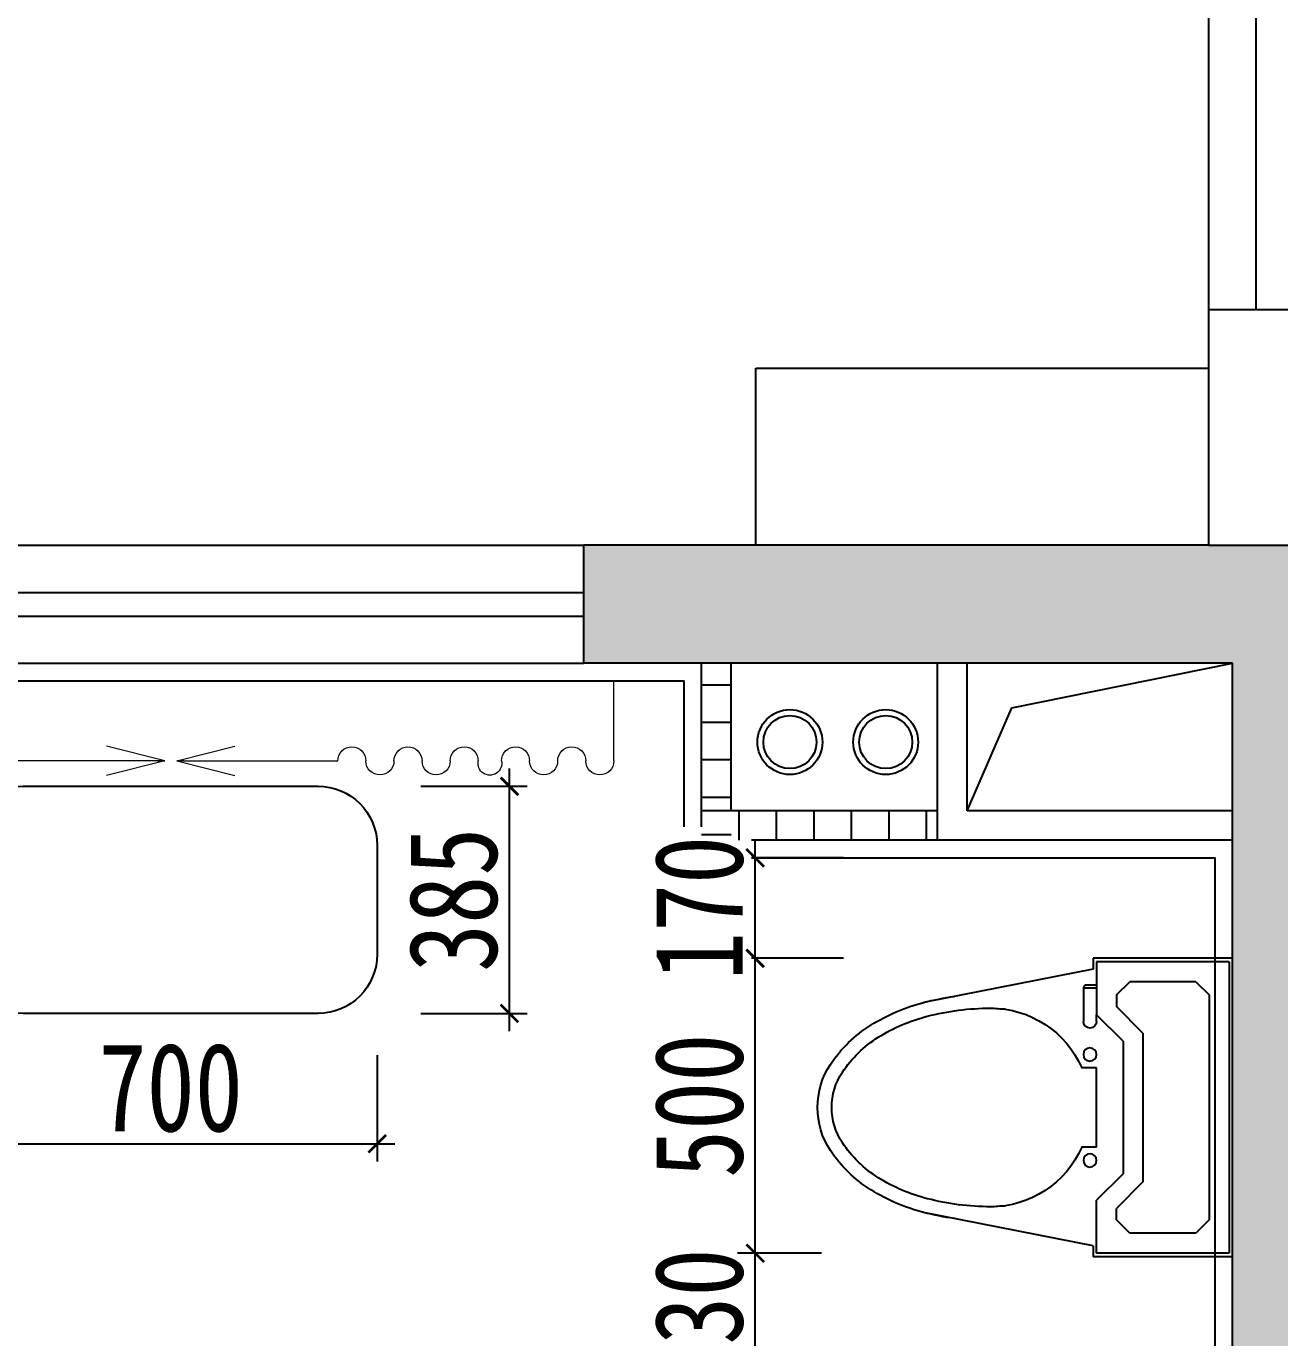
# Model space of a CAD drawing. Header units: millimetres. Extents: x -41640 to 3079702, y -5257903 to 68462.
# Drawn here: x -29616 to -27491, y 49313 to 51537 of the extents above; entities that cross this region are included whole.
import ezdxf

# ---------------------------------------------------------------- set-up
doc = ezdxf.new("R2010")
doc.units = ezdxf.units.MM
doc.header["$LTSCALE"] = 10
doc.layers.get('0').update_dxf_attribs({"color": 255})
doc.layers.get('Defpoints').update_dxf_attribs({"color": 255})
for name, color, linetype in [('0008原建筑墙柱体', 145, 'Continuous'), ('平面家具布置图', 6, 'Continuous'), ('标柱', 6, 'Continuous')]:
    doc.layers.add(name, color=color, linetype=linetype)
doc.layers.add('家具细县', color=144, linetype='Continuous', lineweight=5)
doc.layers.add('黄安－5', color=250, linetype='Continuous', lineweight=9)
doc.styles.add('(图框)宋体', font='', dxfattribs={"width": 0.8})
doc.styles.get("Standard").update_dxf_attribs({"font": ''})
doc.styles.get('(图框)宋体').set_extended_font_data('SimSun')
doc.styles.get('Standard').set_extended_font_data('SimSun')
doc.dimstyles.get("Standard").update_dxf_attribs({"dimtxt": 0.18, "dimasz": 0.18, "dimexe": 0.18, "dimexo": 0.0625, "dimgap": 0.09, "dimtad": 0, "dimtih": 1, "dimtoh": 1, "dimdec": 4, "dimzin": 0, "dimdsep": 46, "dimtxsty": 'Standard', "dimcen": 0.09, "dimadec": 0, "dimazin": 0, "dimtfac": 1, "dimtdec": 4, "dimtofl": 0, "dimtmove": 0, "dimatfit": 3, "dimfxl": 1, "dimtolj": 1, "dimtzin": 0, "dimarcsym": 0})

# ---------------------------------------------------------------- blocks, each defined once
blk = doc.blocks.new('sdfg')
at = {"layer": '平面家具布置图', "color": 45}
for p, q in [((405517.8, -36304.4), (405281.3, -36304.4)), ((405281.3, -36323), (405281.3, -36304.4)), ((405511.8, -36310.6), (405287.3, -36310.6)), ((405511.8, -36804.5), (405511.8, -36310.6)), ((405281.3, -36323), (404994, -36379.6)), ((405281.3, -36792.1), (404994, -36735.6)), ((405264.9, -36759.6), (405268, -36765.6)), ((405287.3, -36759.6), (405264.9, -36759.6)), ((405268, -36765.6), (405287.3, -36765.6)), ((405281.3, -36810.5), (405281.3, -36792.1)), ((405517.8, -36810.5), (405281.3, -36810.5)), ((405511.8, -36804.5), (405287.3, -36804.5))]:
    blk.add_line(p, q, dxfattribs=at)
for centre, radius, start, end in [((405074.4, -36689.9), 320.6, 104.5142, 122.0054), ((405107.7, -36818.7), 453.6, 97.7553, 104.5142), ((405023.6, -36608.6), 224.7, 122.0054, 146.4659), ((404946.5, -36557.6), 132.3, 146.4659, 180), ((404946.5, -36557.6), 132.3, 180, 213.5341), ((405023.6, -36506.5), 224.7, 213.5341, 237.9946), ((405074.4, -36425.2), 320.6, 237.9946, 255.4858), ((405107.7, -36296.4), 453.6, 255.4858, 262.2447), ((405135.1, -36926), 201.9, 90.7079, 97.7989)]:
    blk.add_arc(centre, radius, start, end, dxfattribs=at)
at = {"layer": '标柱', "color": 8}
for p, q in [((405287.3, -36310.6), (405287.3, -36400.4)), ((405343.4, -36344.3), (405321, -36366.8)), ((405455.7, -36344.3), (405343.4, -36344.3)), ((405478.1, -36366.8), (405455.7, -36344.3)), ((405321, -36366.8), (405321, -36386.5)), ((405478.1, -36748.4), (405478.1, -36366.8)), ((405332.2, -36445.3), (405287.3, -36400.4)), ((405365.9, -36431.4), (405321, -36386.5)), ((405332.2, -36669.8), (405332.2, -36445.3)), ((405365.9, -36683.8), (405365.9, -36431.4)), ((405287.3, -36490.2), (405262, -36490.2)), ((405287.3, -36490.2), (405287.3, -36624.9)), ((405287.3, -36624.9), (405262, -36624.9)), ((405332.2, -36669.8), (405287.3, -36714.7)), ((405365.9, -36683.8), (405321, -36728.7)), ((405264.9, -36759.6), (405264.9, -36703.5)), ((405287.3, -36703.5), (405287.3, -36714.7)), ((405287.3, -36804.5), (405287.3, -36714.7)), ((405321, -36748.4), (405321, -36728.7)), ((405321, -36748.4), (405343.4, -36770.8)), ((405455.7, -36770.8), (405478.1, -36748.4)), ((405455.7, -36770.8), (405343.4, -36770.8))]:
    blk.add_line(p, q, dxfattribs=at)
for centre in [(405276.1, -36467.8), (405276.1, -36647.4)]:
    blk.add_circle(centre, 11.2, dxfattribs=at)
for centre, radius, start, end in [((405107.7, -36818.7), 429.5, 90, 104.5143), ((405135.1, -36189.1), 201.9, 262.2011, 269.2921), ((405107.7, -36557.6), 168.4, 23.5782, 90), ((405074.4, -36689.9), 296.5, 104.5143, 122.0054), ((405023.6, -36608.6), 200.6, 122.0054, 146.4659), ((404946.5, -36557.6), 108.2, 146.4659, 180), ((404946.5, -36557.6), 108.2, 180, 213.5341), ((405023.6, -36506.5), 200.6, 213.5341, 237.9946), ((405107.7, -36557.6), 168.4, 270, 336.4218), ((405074.4, -36425.2), 296.5, 237.9946, 255.4857), ((405107.7, -36296.4), 429.5, 255.4857, 270), ((405276.1, -36703.5), 11.2, 0, 180)]:
    blk.add_arc(centre, radius, start, end, dxfattribs=at)
blk = doc.blocks.new('34534436')
at = {"layer": '家具细县', "color": 8}
for p, q in [((795102.3, -3762301), (795102.3, -3762165.4)), ((795843.3, -3762301), (795744.6, -3762276.2)), ((795664.5, -3762301), (795570.3, -3762301)), ((795843.3, -3762301), (795664.5, -3762301)), ((795843.3, -3762301), (795744.6, -3762325.8)), ((795831.3, -3762301), (795843.3, -3762301))]:
    blk.add_line(p, q, dxfattribs=at)
for centre, radius, start, end in [((795173.7, -3762301), 23.8, 0, 180), ((795269, -3762301), 23.8, 0, 180), ((795356, -3762301), 23.8, 0, 180), ((795451.3, -3762301), 23.8, 0, 180), ((795546.5, -3762301), 23.8, 0, 180), ((795126.1, -3762301), 23.8, 180, 0), ((795221.4, -3762301), 23.8, 180, 0), ((795312.5, -3762305.1), 20.1, 168.2114, 11.7886), ((795403.6, -3762301), 23.8, 180, 0), ((795498.9, -3762301), 23.8, 180, 0)]:
    blk.add_arc(centre, radius, start, end, dxfattribs=at)
blk = doc.blocks.new('_ArchTick')
at = {"color": 0, "linetype": 'ByBlock', "const_width": 0.15}
blk.add_lwpolyline([(-0.5, -0.5), (0.5, 0.5)], dxfattribs=at)
blk = doc.blocks.new('*D567')
at = {"color": 250, "lineweight": -2}
for p, q in [((-28380.4, 49197), (-28380.4, 49486.6)), ((-28267.8, 49456.6), (-28410.4, 49456.6)), ((-28380.4, 49227), (-28350.4, 49227))]:
    blk.add_line(p, q, dxfattribs=at)
at = {"layer": 'Defpoints', "color": 0, "lineweight": 30}
blk.add_point((-28237.8, 49456.6), dxfattribs=at)
at = {"color": 45, "insert": (-28475.4, 49342.3), "char_height": 150, "attachment_point": 5, "rotation": 90, "style": '(图框)宋体', "bg_fill": 3, "box_fill_scale": 1.1, "bg_fill_color": 256, "bg_fill_true_color": 13158600, "bg_fill_transparency": 6231760}
blk.add_mtext('230', dxfattribs=at)
at = {"layer": 'Defpoints', "color": 0, "lineweight": 30}
for p in [(-28380.4, 49456.6), (-28392.3, 49227)]:
    blk.add_point(p, dxfattribs=at)
at = {"color": 250, "lineweight": -2, "xscale": 30, "yscale": 30, "zscale": 30}
for p, rotation in [((-28380.4, 49456.6), 90), ((-28380.4, 49227), 270)]:
    blk.add_blockref('_ArchTick', p, dxfattribs=dict(at, rotation=rotation))
blk = doc.blocks.new('_Dot')
at = {"color": 0, "linetype": 'ByBlock', "lineweight": -2}
blk.add_line((-0.5, 0), (-1, 0), dxfattribs=at)
at = {"color": 0, "linetype": 'ByBlock', "const_width": 0.5}
blk.add_lwpolyline([(-0.25, 0, 1), (0.25, 0, 1)], format="xyb", close=True, dxfattribs=at)
blk = doc.blocks.new('DOT')
at = {"color": 0, "linetype": 'ByBlock'}
blk.add_line((-0.35, 0), (-1, 0), dxfattribs=at)
at = {"color": 0, "linetype": 'ByBlock', "const_width": 0.35}
blk.add_lwpolyline([(-0.175, 0, 1), (0.175, 0, 1)], format="xyb", close=True, dxfattribs=at)
blk = doc.blocks.new('*D568')
at = {"color": 250, "lineweight": -2}
for p, q in [((-28380.4, 49426.6), (-28380.4, 49986.7)), ((-28230.4, 49956.7), (-28410.4, 49956.7)), ((-28267.8, 49456.6), (-28410.4, 49456.6))]:
    blk.add_line(p, q, dxfattribs=at)
at = {"layer": 'Defpoints', "color": 0, "lineweight": 30}
for p in [(-28380.4, 49956.7), (-27807.6, 49956.7), (-28237.8, 49456.6)]:
    blk.add_point(p, dxfattribs=at)
at = {"color": 250, "lineweight": -2, "xscale": 30, "yscale": 30, "zscale": 30}
for p, rotation in [((-28380.4, 49956.7), 90), ((-28380.4, 49456.6), 270)]:
    blk.add_blockref('_ArchTick', p, dxfattribs=dict(at, rotation=rotation))
at = {"color": 45, "insert": (-28475.4, 49706.6), "char_height": 150, "attachment_point": 5, "rotation": 90, "style": '(图框)宋体', "bg_fill": 3, "box_fill_scale": 1.1, "bg_fill_color": 256, "bg_fill_true_color": 13158600, "bg_fill_transparency": 5547808}
blk.add_mtext('500', dxfattribs=at)
blk = doc.blocks.new('*D569')
at = {"color": 250, "lineweight": -2}
for p, q in [((-28380.4, 49926.7), (-28380.4, 50157)), ((-28230.4, 50127), (-28410.4, 50127)), ((-28230.4, 49956.7), (-28410.4, 49956.7))]:
    blk.add_line(p, q, dxfattribs=at)
at = {"layer": 'Defpoints', "color": 0, "lineweight": 30}
for p in [(-27826.7, 50127), (-27807.6, 49956.7)]:
    blk.add_point(p, dxfattribs=at)
at = {"color": 45, "insert": (-28475.4, 50041.9), "char_height": 150, "attachment_point": 5, "rotation": 90, "style": '(图框)宋体', "bg_fill": 3, "box_fill_scale": 1.1, "bg_fill_color": 256, "bg_fill_true_color": 13158600, "bg_fill_transparency": 12750096}
blk.add_mtext('170', dxfattribs=at)
at = {"layer": 'Defpoints', "color": 0, "lineweight": 30}
blk.add_point((-28380.4, 50127), dxfattribs=at)
at = {"color": 250, "lineweight": -2, "xscale": 30, "yscale": 30, "zscale": 30}
for p, rotation in [((-28380.4, 50127), 90), ((-28380.4, 49956.7), 270)]:
    blk.add_blockref('_ArchTick', p, dxfattribs=dict(at, rotation=rotation))
blk = doc.blocks.new('*D451')
at = {"color": 250, "lineweight": -2}
for p, q in [((-29721.2, 49792.2), (-29721.2, 49612.2)), ((-29021.2, 49792.2), (-29021.2, 49612.2)), ((-29751.2, 49642.2), (-28991.2, 49642.2))]:
    blk.add_line(p, q, dxfattribs=at)
at = {"layer": 'Defpoints', "color": 0, "lineweight": 30}
for p in [(-29721.2, 50101.6), (-29021.2, 50101.6), (-29021.2, 49642.2)]:
    blk.add_point(p, dxfattribs=at)
at = {"color": 250, "lineweight": -2, "xscale": 30, "yscale": 30, "zscale": 30, "rotation": 180}
blk.add_blockref('_ArchTick', (-29721.2, 49642.2), dxfattribs=at)
at = {"color": 250, "lineweight": -2, "xscale": 30, "yscale": 30, "zscale": 30}
blk.add_blockref('_ArchTick', (-29021.2, 49642.2), dxfattribs=at)
at = {"color": 45, "insert": (-29371.2, 49737.2), "char_height": 150, "attachment_point": 5, "style": '(图框)宋体', "bg_fill": 3, "box_fill_scale": 1.1, "bg_fill_color": 256, "bg_fill_true_color": 13158600, "bg_fill_transparency": 14103684}
blk.add_mtext('700', dxfattribs=at)
blk = doc.blocks.new('*D452')
at = {"color": 250, "lineweight": -2}
for p, q in [((-28796.9, 49833.3), (-28796.9, 50278.4)), ((-28946.9, 50248.4), (-28766.9, 50248.4)), ((-28946.9, 49863.3), (-28766.9, 49863.3))]:
    blk.add_line(p, q, dxfattribs=at)
at = {"layer": 'Defpoints', "color": 0, "lineweight": 30}
for p in [(-29172.7, 50248.4), (-28796.9, 50248.4), (-29172.7, 49863.3)]:
    blk.add_point(p, dxfattribs=at)
at = {"color": 250, "lineweight": -2, "xscale": 30, "yscale": 30, "zscale": 30}
for p, rotation in [((-28796.9, 50248.4), 90), ((-28796.9, 49863.3), 270)]:
    blk.add_blockref('_ArchTick', p, dxfattribs=dict(at, rotation=rotation))
at = {"color": 45, "insert": (-28891.9, 50055.9), "char_height": 150, "attachment_point": 5, "rotation": 90, "style": '(图框)宋体', "bg_fill": 3, "box_fill_scale": 1.1, "bg_fill_color": 256, "bg_fill_true_color": 13158600, "bg_fill_transparency": 14103684}
blk.add_mtext('385', dxfattribs=at)

msp = doc.modelspace()

# ---------------------------------------------------------------- hatches: boundary and pattern name
at = {"layer": '0008原建筑墙柱体'}
h = msp.add_hatch(color=252, dxfattribs=at)
h.paths.add_polyline_path([(-27970.6, 50657), (-27672.7, 50657)], flags=16)
h.paths.add_polyline_path([(-27371.1, 50657), (-28671.1, 50657), (-28671.1, 50457), (-27571.1, 50457), (-27571.1, 47307), (-27371.1, 47307)])

# ---------------------------------------------------------------- linework, layer by layer
at = {"color": 45, "ltscale": 0.5}
for p, q in [((-27611.1, 51057), (-27611.1, 51697)), ((-30071.1, 50657), (-28671.1, 50657))]:
    msp.add_line(p, q, dxfattribs=at)
at = {"color": 8, "ltscale": 0.5}
for p, q in [((-27531.1, 51057), (-27531.1, 51617)), ((-30071.1, 50577), (-28671.1, 50577))]:
    msp.add_line(p, q, dxfattribs=at)
at = {"color": 7}
for p, q in [((-27611.1, 51057), (-27371.1, 51057)), ((-27611.1, 50657), (-27611.1, 51057)), ((-28671.1, 50457), (-28671.1, 50657)), ((-27611.1, 50657), (-28671.1, 50657)), ((-27571.1, 50457), (-28671.1, 50457)), ((-28071.1, 50157), (-28071.1, 50457)), ((-27571.1, 47307), (-27571.1, 50457)), ((-27571.1, 50157), (-28071.1, 50157))]:
    msp.add_line(p, q, dxfattribs=at)
at = {"color": 7, "ltscale": 0.5}
for p, q in [((-27611.1, 50657), (-27371.1, 50657)), ((-28421.1, 50207), (-28421.1, 50457)), ((-28071.1, 50207), (-28471.1, 50207))]:
    msp.add_line(p, q, dxfattribs=at)
at = {"color": 8}
msp.add_line((-30071.1, 50537), (-28671.1, 50537), dxfattribs=at)
at = {"color": 45}
for p, q in [((-30071.1, 50457), (-28671.1, 50457)), ((-28021.1, 50207), (-28021.1, 50457)), ((-27571.1, 50207), (-28021.1, 50207))]:
    msp.add_line(p, q, dxfattribs=at)
at = {"color": 7}
for points in [[(-28379.1, 50657), (-28379.1, 50957)], [(-28379.1, 50957), (-27611.1, 50957)]]:
    msp.add_lwpolyline(points, dxfattribs=at)
at = {"color": 7, "ltscale": 0.5}
msp.add_lwpolyline([(-28071.1, 50157), (-28471.1, 50157), (-28471.1, 50457)], dxfattribs=at)
at = {"color": 8, "ltscale": 0.5}
msp.add_lwpolyline([(-28021.1, 50207), (-27945.4, 50381.1), (-27571.1, 50457)], dxfattribs=at)
at = {"color": 45, "ltscale": 0.5}
msp.add_lwpolyline([(-29696.1, 47157), (-31241.1, 47157), (-31241.1, 49067), (-30241.1, 49067), (-30241.1, 49227), (-31241.1, 49227), (-31241.1, 50427), (-30401.1, 50427), (-30401.1, 50127), (-30241.1, 50127), (-30241.1, 50427), (-28501.1, 50427), (-28501.1, 50127), (-27601.1, 50127), (-27601.1, 49227), (-28501.1, 49227), (-28501.1, 49067), (-27601.1, 49067), (-27601.1, 47157), (-28846.1, 47157)], dxfattribs=at)
msp.add_lwpolyline([(-29621.2, 50248.4), (-29121.2, 50248.4, -0.414214), (-29021.2, 50148.4), (-29021.2, 49963.3, -0.414214), (-29121.2, 49863.3), (-29621.2, 49863.3, -0.414214), (-29721.2, 49963.3), (-29721.2, 50148.4, -0.414214)], format="xyb", close=True, dxfattribs=at)
at = {"color": 45}
for centre in [(-28321.5, 50323.3, 0), (-28159.1, 50323.3, 0)]:
    msp.add_circle(centre, 55, dxfattribs=at)
at = {"color": 250}
for centre in [(-28321.5, 50323.3, 0), (-28159.1, 50323.3, 0)]:
    msp.add_circle(centre, 45, dxfattribs=at)

# ---------------------------------------------------------------- block references
at = {"color": 7}
msp.add_blockref('34534436', (-825224.6, 3812592.4), dxfattribs=at)
at = {"color": 7, "xscale": -1}
msp.add_blockref('34534436', (766482.4, 3812592.4), dxfattribs=at)
at = {"layer": '黄安－5', "linetype": 'ByBlock', "xscale": -1, "rotation": 180}
msp.add_blockref('sdfg', (-433088.9, 13146.2), dxfattribs=at)

# ---------------------------------------------------------------- next in the draw order: dimensions: what is measured, and where the dimension line sits
at = {"color": 250}
dim = msp.add_linear_dim(base=(-29021.2, 49642.2), p1=(-29721.2, 50101.6), p2=(-29021.2, 50101.6), dimstyle='Standard', override={"dimtxt": 150, "dimasz": 30, "dimexe": 30, "dimexo": 30, "dimgap": 20, "dimtad": 1, "dimtih": 0, "dimtoh": 0, "dimdec": 0, "dimzin": 8, "dimdsep": 44, "dimtxsty": '(图框)宋体', "dimblk": 'ArchTick', "dimcen": 0.6, "dimdle": 30, "dimclrd": 250, "dimclre": 250, "dimclrt": 45, "dimtdec": 0, "dimtofl": 1, "dimtmove": 1, "dimldrblk": 'DOT', "dimfxl": 150, "dimfxlon": 1, "dimtfill": 1, "dimtolj": 0, "dimtzin": 8, "dimarcsym": 1}, dxfattribs=at)
dim.commit()
dim.dimension.update_dxf_attribs({"geometry": '*D451', "text_midpoint": (-29371.2, 49737.2)})
dim = msp.add_linear_dim(base=(-28380.4, 49456.6), p1=(-28392.3, 49227), p2=(-28237.8, 49456.6), angle=90, dimstyle='Standard', override={"dimtxt": 150, "dimasz": 30, "dimexe": 30, "dimexo": 30, "dimgap": 20, "dimtad": 1, "dimtih": 0, "dimtoh": 0, "dimdec": 0, "dimzin": 8, "dimdsep": 44, "dimtxsty": '(图框)宋体', "dimblk": 'ArchTick', "dimcen": 0.6, "dimdle": 30, "dimclrd": 250, "dimclre": 250, "dimclrt": 45, "dimtdec": 0, "dimtofl": 1, "dimtmove": 1, "dimldrblk": 'DOT', "dimfxl": 150, "dimfxlon": 1, "dimtfill": 1, "dimtolj": 0, "dimtzin": 8, "dimarcsym": 1}, dxfattribs=at)
dim.commit()
dim.dimension.update_dxf_attribs({"geometry": '*D567', "text_midpoint": (-28380.4, 49342.3), "dimtype": 160})

# ---------------------------------------------------------------- next in the draw order: dimensions: what is measured, and where the dimension line sits
for base, p1, p2, picture, middle in [((-28796.9, 50248.4), (-29172.7, 49863.3), (-29172.7, 50248.4), '*D452', (-28891.9, 50055.9)), ((-28380.4, 49956.7), (-28237.8, 49456.6), (-27807.6, 49956.7), '*D568', (-28475.4, 49706.6))]:
    dim = msp.add_linear_dim(base=base, p1=p1, p2=p2, angle=90, dimstyle='Standard', override={"dimtxt": 150, "dimasz": 30, "dimexe": 30, "dimexo": 30, "dimgap": 20, "dimtad": 1, "dimtih": 0, "dimtoh": 0, "dimdec": 0, "dimzin": 8, "dimdsep": 44, "dimtxsty": '(图框)宋体', "dimblk": 'ArchTick', "dimcen": 0.6, "dimdle": 30, "dimclrd": 250, "dimclre": 250, "dimclrt": 45, "dimtdec": 0, "dimtofl": 1, "dimtmove": 1, "dimldrblk": 'DOT', "dimfxl": 150, "dimfxlon": 1, "dimtfill": 1, "dimtolj": 0, "dimtzin": 8, "dimarcsym": 1}, dxfattribs=at)
    dim.commit()
    dim.dimension.update_dxf_attribs({"geometry": picture, "text_midpoint": middle})

# ---------------------------------------------------------------- next in the draw order: dimensions: what is measured, and where the dimension line sits
dim = msp.add_linear_dim(base=(-28380.4, 50127), p1=(-27807.6, 49956.7), p2=(-27826.7, 50127), angle=90, dimstyle='Standard', override={"dimtxt": 150, "dimasz": 30, "dimexe": 30, "dimexo": 30, "dimgap": 20, "dimtad": 1, "dimtih": 0, "dimtoh": 0, "dimdec": 0, "dimzin": 8, "dimdsep": 44, "dimtxsty": '(图框)宋体', "dimblk": 'ArchTick', "dimcen": 0.6, "dimdle": 30, "dimclrd": 250, "dimclre": 250, "dimclrt": 45, "dimtdec": 0, "dimtofl": 1, "dimtmove": 1, "dimldrblk": 'DOT', "dimfxl": 150, "dimfxlon": 1, "dimtfill": 1, "dimtolj": 0, "dimtzin": 8, "dimarcsym": 1}, dxfattribs=at)
dim.commit()
dim.dimension.update_dxf_attribs({"geometry": '*D569', "text_midpoint": (-28380.4, 50041.9), "dimtype": 160})

# ---------------------------------------------------------------- next in the draw order: hatches: boundary and pattern name
h = msp.add_hatch()
h.set_pattern_fill('ANSI31', color=250, scale=20, angle=135, style=0)
h.set_pattern_definition([(180, (-3286655.98, 3454718.95), (-1e-14, -63.5), [])])
h.paths.add_polyline_path([(-28421.1, 50457), (-28471.1, 50457), (-28471.1, 50157), (-28421.1, 50157)])
h = msp.add_hatch()
h.set_pattern_fill('ANSI31', color=250, scale=20, angle=45, style=0)
h.set_pattern_definition([(90, (-3286655.98, 3454718.95), (-63.5, 1e-14), [])])
h.paths.add_polyline_path([(-28071.1, 50207), (-28421.1, 50207), (-28421.1, 50157), (-28071.1, 50157)])

doc.saveas('drawing.dxf')
